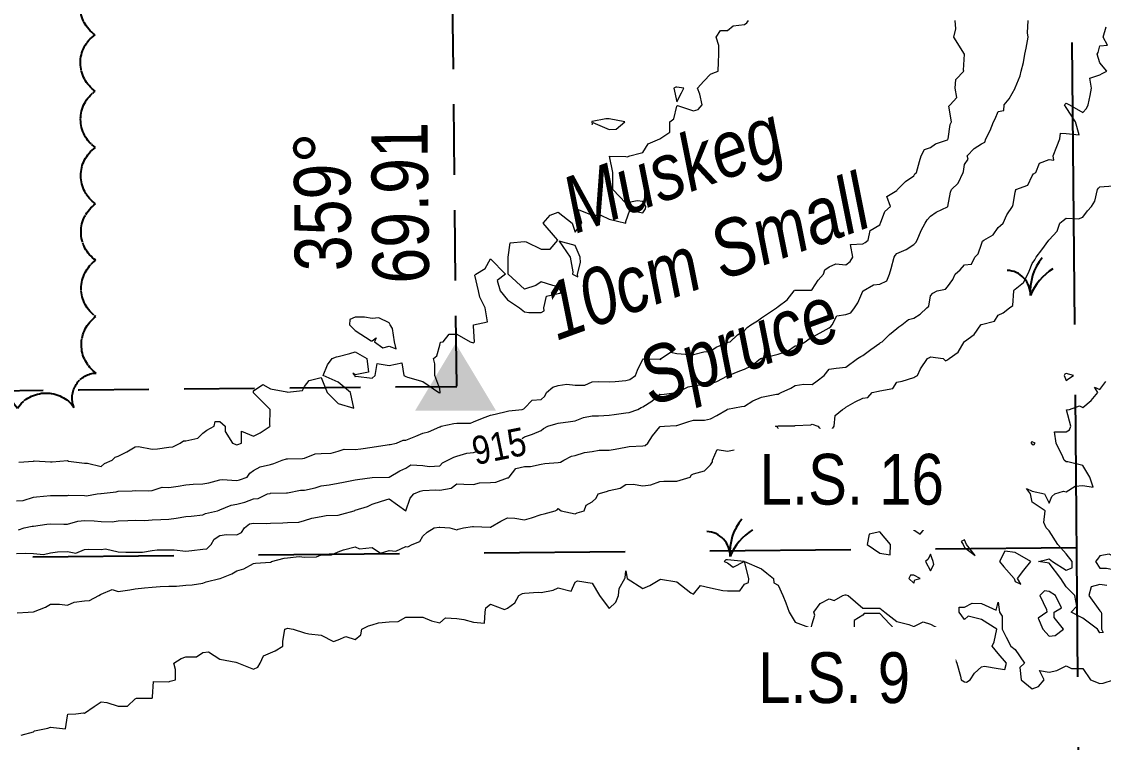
# Model space of a CAD drawing. Extents: x 537850 to 541798, y 6045627 to 6050132.
# Drawn here: x 540507.2 to 540698.9, y 6047166.9 to 6047294.8 of the extents above; entities that cross this region are included whole.
import ezdxf
from ezdxf.enums import TextEntityAlignment as Align

# ---------------------------------------------------------------- set-up
doc = ezdxf.new("R2010")
doc.units = 0
doc.header["$LTSCALE"] = 5
for name, pattern in [('0', [1, 1, 0]), ('DASHED2', [9.525, 6.35, -3.175]), ('foc-ACCESSROAD', [3.75, 2.5, -1.25]), ('foc-LSD', [8, 5, -3]), ('foc-TOPO', [1, 0.2, -0.8]), ('foc-UNSURVEYED', [12.5, 10, -2.5])]:
    doc.linetypes.add(name, pattern=pattern)
for name, color, linetype in [('C-WS', 13, 'foc-ACCESSROAD'), ('L-BD', 7, 'Continuous'), ('L-MON', 1, 'Continuous'), ('L-SECTION-LSD', 7, 'foc-LSD'), ('L-USEC', 7, 'foc-UNSURVEYED'), ('T-BUSH', 110, '0'), ('T-BUSH-T', 110, 'Continuous'), ('T-GENERAL', 48, 'foc-TOPO')]:
    doc.layers.add(name, color=color, linetype=linetype)
doc.layers.add('Contour_Line_Intermediate', color=7, linetype='DASHED2', true_color=0xd9d9d9)
doc.layers.add('Contour_Line_Major', color=7, linetype='Continuous', true_color=0x6b6b6b)
doc.styles.add('100L', font='ARIALN.TTF', dxfattribs={"height": 11})
doc.styles.add('80L', font='ARIALN.TTF', dxfattribs={"height": 10})
doc.styles.get("Standard").update_dxf_attribs({"font": 'ARIALN.TTF'})

# ---------------------------------------------------------------- blocks, each defined once
blk = doc.blocks.new('musk')
at = {"layer": 'T-GENERAL', "linetype": 'Continuous'}
for centre, radius, start, end in [((1.859, 0.152), 1.865, 140.732, 184.6871), ((-0.855, 0.033), 0.856, 357.7915, 88.2897), ((1.913, -0.804), 2.075, 122.4427, 157.2145)]:
    blk.add_arc(centre, radius, start, end, dxfattribs=at)
blk = doc.blocks.new('STRIA')
blk.add_hatch(color=255).paths.add_polyline_path([(-0.041, 1.521), (-1.475, -0.867), (1.392, -0.867)])
blk = doc.blocks.new('STRIAA')
blk.add_blockref('STRIA', (0, 0))
blk = doc.blocks.new('STRIB')
at = {"color": 1}
blk.add_solid([(-1.121, -0.667), (-0.041, 1.133), (1.039, -0.667)], dxfattribs=at)
blk = doc.blocks.new('STRIBB')
blk.add_blockref('STRIB', (0, 0))
blk = doc.blocks.new('STRICC')
for name in ['STRIAA', 'STRIBB']:
    blk.add_blockref(name, (0, 0))
blk = doc.blocks.new('fdspike')
blk.add_blockref('STRICC', (0, 0))

msp = doc.modelspace()

# ---------------------------------------------------------------- linework, layer by layer
at = {"layer": 'C-WS'}
msp.add_line((540584.302, 6047230.121), (540582.504, 6047399.99), dxfattribs=at)
at = {"layer": 'C-WS', "flags": 128}
msp.add_lwpolyline([(540292.242, 6047227.138), (540517.408, 6047229.468), (540584.292, 6047230.087)], dxfattribs=at)
at = {"layer": 'Contour_Line_Intermediate', "linetype": 'Continuous', "lineweight": 13, "flags": 128}
for points, elevation in [([(540506.301, 6047209.808), (540507.457, 6047209.855), (540509.301, 6047210.437), (540509.821, 6047210.492), (540512.301, 6047210.753), (540512.56, 6047210.753), (540515.3, 6047210.753), (540515.502, 6047210.81), (540518.3, 6047210.743), (540518.654, 6047210.658), (540520.543, 6047211.012), (540521.247, 6047211.065), (540521.3, 6047211.065), (540523.928, 6047211.384), (540524.3, 6047211.497), (540526.748, 6047211.563), (540527.3, 6047211.647), (540529.738, 6047211.573), (540530.3, 6047211.631), (540532.111, 6047212.2), (540533.3, 6047212.173), (540534.929, 6047212.382), (540536.299, 6047212.641), (540537.567, 6047212.744), (540539.299, 6047212.788), (540540.358, 6047212.953), (540542.299, 6047213.513), (540542.736, 6047213.575), (540545.299, 6047213.396), (540545.806, 6047213.505), (540547.157, 6047214.012), (540547.617, 6047214.694), (540548.299, 6047215.16), (540549.482, 6047215.829), (540551.299, 6047216.228), (540551.913, 6047216.397), (540553.332, 6047217.012), (540554.1, 6047217.211), (540554.299, 6047217.253), (540556.987, 6047217.323), (540557.298, 6047217.342), (540559.195, 6047218.115), (540560.298, 6047218.21), (540562.05, 6047218.26), (540563.298, 6047218.617), (540564.368, 6047218.941), (540566.298, 6047218.915), (540567.287, 6047219.022), (540569.298, 6047219.301), (540571.992, 6047219.706), (540572.298, 6047219.772), (540572.501, 6047219.808), (540573.632, 6047220.011), (540574.791, 6047220.518), (540575.298, 6047220.566), (540577.068, 6047221.241), (540578.297, 6047221.794), (540579.295, 6047222.013), (540581.297, 6047222.884), (540581.381, 6047222.928), (540581.569, 6047223.011), (540583.809, 6047223.5), (540584.297, 6047223.59), (540586.718, 6047223.59), (540587.297, 6047223.772), (540588.847, 6047224.462), (540590.297, 6047224.993), (540591.124, 6047225.184), (540593.297, 6047225.685), (540593.532, 6047225.775), (540595.885, 6047226.011), (540596.19, 6047226.117), (540596.297, 6047226.236), (540597.684, 6047227.623), (540599.296, 6047227.747), (540599.928, 6047228.379), (540600.209, 6047229.011), (540601.362, 6047229.945), (540602.296, 6047230.215), (540603.839, 6047230.468), (540605.296, 6047230.288), (540607.019, 6047230.288), (540608.296, 6047230.871), (540609.361, 6047230.946), (540611.296, 6047230.885), (540612.364, 6047230.942), (540614.296, 6047231.109), (540614.974, 6047231.332), (540616.014, 6047232.011), (540616.363, 6047232.943), (540617.296, 6047234.94), (540617.319, 6047234.988), (540620.295, 6047234.903), (540620.427, 6047234.879), (540620.558, 6047235.011), (540622.175, 6047236.13), (540623.295, 6047235.923), (540625.55, 6047235.756), (540626.295, 6047235.756), (540628.09, 6047236.216), (540629.295, 6047236.362), (540630.257, 6047237.049), (540632.295, 6047237.888), (540632.399, 6047237.907), (540632.757, 6047238.011), (540634.052, 6047239.253), (540635.295, 6047240.018), (540635.801, 6047240.504), (540636.438, 6047241.01), (540637.586, 6047241.719), (540638.295, 6047242.232), (540640.961, 6047244.01), (540641.294, 6047244.232), (540642.843, 6047245.462), (540644.089, 6047247.01), (540644.162, 6047247.143), (540644.294, 6047247.163), (540647.141, 6047247.163), (540647.294, 6047247.244), (540648.388, 6047248.916), (540649.306, 6047250.01), (540649.521, 6047250.783), (540650.294, 6047251.28), (540651.495, 6047251.809), (540653.294, 6047251.659), (540654.037, 6047252.267), (540654.532, 6047253.01), (540654.071, 6047255.232), (540656.294, 6047255.356), (540656.7, 6047255.604), (540657.2, 6047256.01), (540657.593, 6047257.711), (540659.294, 6047258.731), (540659.374, 6047258.929), (540659.399, 6047259.01), (540660.193, 6047261.11), (540661.174, 6047262.009), (540660.515, 6047263.787), (540662.293, 6047264.805), (540662.351, 6047264.952), (540662.423, 6047265.009), (540663.858, 6047266.444), (540665.293, 6047267.438), (540665.497, 6047267.805), (540665.81, 6047268.009), (540666.352, 6047269.951), (540666.646, 6047271.009), (540667.181, 6047272.121), (540668.293, 6047272.474), (540669.173, 6047273.128), (540671.293, 6047273.83), (540671.37, 6047273.932), (540671.401, 6047274.009), (540671.762, 6047276.539), (540672.015, 6047277.009), (540671.496, 6047279.805), (540671.771, 6047280.008), (540672.958, 6047281.344), (540672.641, 6047283.008), (540672.784, 6047284.517), (540674.152, 6047286.008), (540674.132, 6047286.169), (540674.286, 6047289.008), (540674.271, 6047289.029), (540672.41, 6047292.008), (540672.787, 6047293.514), (540672.651, 6047295.008)], 915.956), ([(540506.685, 6047216.628), (540509.301, 6047216.85), (540509.412, 6047216.9), (540512.301, 6047216.691), (540512.58, 6047216.732), (540515.3, 6047216.915), (540515.474, 6047216.838), (540518.3, 6047216.469), (540518.843, 6047216.469), (540521.3, 6047215.878), (540521.897, 6047216.415), (540523.203, 6047217.012), (540523.772, 6047217.54), (540524.3, 6047217.691), (540525.847, 6047218.464), (540527.3, 6047219.388), (540527.871, 6047219.44), (540530.3, 6047218.954), (540531.292, 6047219.019), (540533.3, 6047219.304), (540533.96, 6047219.351), (540535.281, 6047220.011), (540535.875, 6047220.436), (540536.299, 6047220.403), (540538.419, 6047220.892), (540539.299, 6047221.773), (540540.014, 6047222.297), (540541.336, 6047223.011), (540541.461, 6047223.849), (540542.299, 6047223.839), (540543.237, 6047223.011), (540543.237, 6047222.074), (540544.563, 6047220.011), (540545.299, 6047219.717), (540545.53, 6047219.781), (540546.181, 6047220.011), (540546.181, 6047222.13), (540548.299, 6047221.249), (540549.473, 6047221.837), (540551.235, 6047223.011), (540551.149, 6047223.161), (540551.226, 6047226.011), (540548.299, 6047228.938), (540548.254, 6047229.011), (540548.265, 6047229.045), (540548.299, 6047229.27), (540549.905, 6047230.405), (540551.299, 6047229.632), (540554.216, 6047229.094), (540554.299, 6047229.068), (540556.95, 6047229.36), (540557.298, 6047230.055), (540558.163, 6047231.146), (540560.298, 6047231.634), (540561.342, 6047229.011), (540563.298, 6047227.055), (540566.062, 6047226.247), (540565.496, 6047229.011), (540563.298, 6047230.862), (540560.628, 6047232.011), (540561.391, 6047233.918), (540562.21, 6047235.011), (540562.988, 6047235.321), (540563.298, 6047235.373), (540565.364, 6047235.945), (540566.298, 6047236.204), (540568.343, 6047235.011), (540568.684, 6047232.624), (540566.298, 6047232.146), (540565.894, 6047232.415), (540566.153, 6047232.011), (540566.298, 6047231.772), (540566.397, 6047231.912), (540569.298, 6047231.541), (540569.863, 6047232.011), (540570.187, 6047234.121), (540572.298, 6047233.773), (540574.564, 6047234.277), (540574.941, 6047232.011), (540575.298, 6047231.826), (540575.58, 6047231.728), (540578.297, 6047230.958), (540581.125, 6047229.011), (540581.297, 6047228.914), (540581.36, 6047228.948), (540581.363, 6047229.011), (540581.297, 6047229.631), (540580.392, 6047232.011), (540580.392, 6047234.105), (540580.182, 6047235.011), (540580.781, 6047235.527), (540581.297, 6047237.416), (540581.405, 6047237.902), (540581.892, 6047238.011), (540582.948, 6047239.359), (540584.297, 6047239.359), (540586.703, 6047238.011), (540587.297, 6047237.841), (540587.379, 6047237.928), (540587.456, 6047238.011), (540587.297, 6047240.776), (540587.247, 6047241.01), (540587.283, 6047241.025), (540587.297, 6047241.02), (540589.784, 6047241.523), (540589.324, 6047244.01), (540588.379, 6047245.929), (540588.167, 6047247.01), (540587.517, 6047249.79), (540587.712, 6047250.01), (540589.336, 6047250.971), (540590.297, 6047252.687), (540592.974, 6047250.01), (540591.448, 6047248.859), (540591.973, 6047247.01), (540593.297, 6047245.445), (540595.439, 6047244.01), (540596.297, 6047243.308), (540597.086, 6047243.22), (540599.296, 6047243.22), (540599.823, 6047243.484), (540599.748, 6047244.01), (540600.197, 6047246.109), (540602.296, 6047246.559), (540602.692, 6047246.615), (540602.748, 6047247.01), (540602.296, 6047247.762), (540601.309, 6047247.997), (540599.296, 6047248.64), (540598.302, 6047248.005), (540596.297, 6047247.302), (540593.417, 6047250.01), (540593.417, 6047252.889), (540593.429, 6047253.01), (540593.768, 6047255.539), (540596.297, 6047255.76), (540596.607, 6047255.699), (540599.296, 6047254.455), (540600.851, 6047254.455), (540602.238, 6047256.01), (540601.828, 6047256.478), (540599.612, 6047259.01), (540600.865, 6047260.441), (540602.296, 6047260.961), (540604.765, 6047259.01), (540605.296, 6047257.468), (540605.957, 6047258.349), (540606.452, 6047259.01), (540605.836, 6047261.469), (540608.296, 6047260.485), (540609.821, 6047260.485), (540611.296, 6047259.747), (540614.254, 6047259.051), (540614.296, 6047259.33), (540614.966, 6047261.339), (540617.296, 6047260.873), (540617.749, 6047261.555), (540617.836, 6047262.009), (540617.296, 6047262.861), (540616.293, 6047263.011), (540614.296, 6047262.583), (540611.963, 6047265.009), (540611.963, 6047267.342), (540611.963, 6047268.009), (540611.358, 6047270.947), (540614.296, 6047270.844), (540614.515, 6047270.789), (540614.956, 6047271.009), (540616.827, 6047271.478), (540617.296, 6047271.596), (540618.223, 6047273.081), (540620.295, 6047274.006), (540620.297, 6047274.007), (540620.305, 6047274.009), (540622.098, 6047275.206), (540622.098, 6047277.009), (540622.759, 6047277.545), (540623.295, 6047279.768), (540623.42, 6047279.883), (540626.295, 6047278.952), (540627.107, 6047279.196), (540627.821, 6047280.008), (540627.372, 6047281.932), (540626.963, 6047283.008), (540628.098, 6047284.206), (540629.295, 6047285.468), (540629.681, 6047285.622), (540630.644, 6047286.008), (540630.7, 6047287.603), (540630.749, 6047289.008), (540630.749, 6047290.554), (540630.265, 6047292.008), (540631.077, 6047293.226), (540632.295, 6047293.226), (540633.285, 6047294.018), (540635.295, 6047294.27), (540635.743, 6047294.559), (540636.017, 6047295.008)], 916.956), ([(540506.301, 6047200.473), (540507.785, 6047200.528), (540509.301, 6047200.459), (540511.073, 6047200.24), (540512.301, 6047200.589), (540513.562, 6047200.751), (540515.3, 6047200.792), (540516.784, 6047200.529), (540518.3, 6047201.183), (540519.097, 6047201.215), (540521.3, 6047201.133), (540522.043, 6047201.27), (540524.3, 6047200.715), (540525.629, 6047200.683), (540527.3, 6047200.683), (540528.629, 6047200.683), (540530.3, 6047200.972), (540531.232, 6047201.08), (540533.3, 6047201.12), (540534.192, 6047201.12), (540536.299, 6047200.875), (540537.34, 6047200.972), (540539.299, 6047201.205), (540540.033, 6047201.278), (540540.783, 6047202.012), (540541.305, 6047203.006), (540542.299, 6047203.661), (540543.481, 6047203.83), (540545.299, 6047203.758), (540546.15, 6047204.161), (540546.671, 6047205.012), (540547.586, 6047205.725), (540548.299, 6047205.822), (540550.538, 6047205.773), (540551.299, 6047205.808), (540553.452, 6047205.859), (540554.299, 6047205.967), (540556.299, 6047206.011), (540557.298, 6047206.297), (540558.595, 6047206.716), (540560.298, 6047207.008), (540561.135, 6047207.176), (540563.298, 6047207.228), (540563.916, 6047207.394), (540566.147, 6047208.012), (540566.236, 6047208.074), (540566.298, 6047208.102), (540568.51, 6047208.8), (540569.298, 6047209.171), (540570.989, 6047209.703), (540572.298, 6047210.115), (540575.276, 6047208.012), (540575.298, 6047208.005), (540575.303, 6047208.007), (540575.309, 6047208.012), (540576.03, 6047210.279), (540576.714, 6047211.012), (540577.822, 6047211.487), (540578.297, 6047211.606), (540580.57, 6047211.74), (540581.297, 6047211.668), (540583.3, 6047212.009), (540584.297, 6047212.78), (540585.57, 6047212.739), (540587.297, 6047212.684), (540588.324, 6047212.984), (540590.297, 6047213.039), (540591.222, 6047213.086), (540593.297, 6047213.847), (540593.454, 6047213.855), (540593.597, 6047214.012), (540594.801, 6047215.507), (540596.297, 6047215.858), (540597.404, 6047215.904), (540599.296, 6047216.261), (540599.904, 6047216.404), (540602.296, 6047216.603), (540602.675, 6047216.633), (540603.311, 6047217.012), (540604.624, 6047217.684), (540605.296, 6047217.817), (540606.942, 6047218.366), (540608.296, 6047218.559), (540609.529, 6047218.779), (540611.296, 6047218.779), (540612.372, 6047218.935), (540614.296, 6047219.283), (540614.893, 6047219.414), (540617.296, 6047219.544), (540617.696, 6047219.611), (540618.195, 6047220.011), (540619.002, 6047221.304), (540620.295, 6047222.896), (540620.363, 6047222.944), (540621.101, 6047223.011), (540623.168, 6047223.139), (540623.295, 6047223.128), (540625.435, 6047223.872), (540626.295, 6047224.112), (540628.239, 6047224.067), (540629.295, 6047224.353), (540630.404, 6047224.902), (540632.25, 6047226.011), (540632.268, 6047226.038), (540632.295, 6047226.059), (540634.781, 6047226.525), (540635.295, 6047226.585), (540636.768, 6047227.537), (540638.295, 6047228.147), (540640.964, 6047228.68), (540641.294, 6047228.732), (540641.472, 6047228.833), (540641.786, 6047229.011), (540643.533, 6047229.772), (540644.294, 6047230.216), (540645.817, 6047230.488), (540647.294, 6047230.434), (540648.206, 6047231.099), (540649.455, 6047232.011), (540650.294, 6047233.129), (540651.574, 6047233.29), (540653.294, 6047233.507), (540655.344, 6047235.011), (540655.921, 6047235.384), (540656.294, 6047235.591), (540657.699, 6047236.606), (540659.294, 6047237.758), (540659.42, 6047237.884), (540659.706, 6047238.011), (540661.035, 6047239.269), (540662.293, 6047240.365), (540662.682, 6047240.621), (540663.164, 6047241.01), (540664.381, 6047241.923), (540665.293, 6047242.208), (540666.426, 6047242.877), (540667.609, 6047244.01), (540667.959, 6047244.345), (540668.293, 6047246.14), (540668.68, 6047246.624), (540669.453, 6047247.01), (540670.953, 6047247.35), (540671.293, 6047247.774), (540672.231, 6047249.072), (540672.64, 6047250.01), (540673.558, 6047250.744), (540674.293, 6047251.662), (540675.549, 6047251.754), (540676.116, 6047253.01), (540676.707, 6047253.595), (540677.293, 6047255.317), (540677.462, 6047255.841), (540677.74, 6047256.01), (540679.352, 6047256.95), (540680.293, 6047258.243), (540680.676, 6047258.626), (540681.169, 6047259.01), (540681.806, 6047260.496), (540682.815, 6047262.009), (540682.941, 6047262.361), (540683.292, 6047264.507), (540683.371, 6047264.931), (540683.37, 6047265.009), (540685.503, 6047265.799), (540686.292, 6047267.413), (540686.536, 6047267.765), (540686.963, 6047268.009), (540687.598, 6047269.703), (540689.292, 6047270.338), (540690.114, 6047270.187), (540690.005, 6047271.009), (540690.682, 6047272.619), (540691.202, 6047274.009), (540691.326, 6047274.975), (540692.292, 6047274.951), (540694.607, 6047274.693), (540693.976, 6047277.009), (540692.292, 6047279.583), (540692.04, 6047280.008), (540692.165, 6047280.135), (540692.292, 6047280.348), (540692.903, 6047280.008), (540695.292, 6047278.652), (540695.927, 6047279.373), (540696.211, 6047280.008), (540696.601, 6047281.699), (540696.788, 6047283.008), (540696.537, 6047284.763), (540698.292, 6047285.348), (540698.693, 6047285.607), (540699.528, 6047286.008), (540698.292, 6047287.501), (540697.83, 6047289.008), (540698.006, 6047289.294), (540698.292, 6047290.507), (540699.671, 6047290.629), (540698.872, 6047292.008), (540699.415, 6047293.884)], 913.956), ([(540506.413, 6047189.9), (540508.337, 6047190.013), (540509.218, 6047190.096), (540509.301, 6047190.087), (540511.384, 6047190.929), (540512.301, 6047191.444), (540513.869, 6047191.444), (540515.3, 6047191.299), (540516.482, 6047191.831), (540518.3, 6047192.031), (540519.211, 6047192.102), (540520.84, 6047193.013), (540521.147, 6047193.166), (540521.3, 6047193.222), (540523.23, 6047194.082), (540524.3, 6047193.721), (540526.337, 6047193.976), (540527.3, 6047194.195), (540528.966, 6047194.346), (540530.3, 6047194.467), (540531.715, 6047194.597), (540533.3, 6047194.666), (540534.646, 6047194.666), (540536.299, 6047194.824), (540537.434, 6047194.878), (540539.299, 6047195.172), (540539.909, 6047195.402), (540542.299, 6047195.991), (540542.322, 6047195.99), (540542.375, 6047196.013), (540544.464, 6047196.848), (540545.299, 6047197.362), (540546.574, 6047197.737), (540548.299, 6047198.65), (540548.606, 6047198.705), (540551.299, 6047198.93), (540551.398, 6047198.914), (540551.464, 6047199.012), (540553.697, 6047199.614), (540554.299, 6047199.66), (540556.378, 6047199.933), (540557.298, 6047199.82), (540559.427, 6047199.883), (540560.298, 6047200.187), (540562.124, 6047200.187), (540563.298, 6047200.713), (540564.229, 6047201.081), (540566.298, 6047201.6), (540567.051, 6047201.26), (540569.298, 6047201.486), (540570.769, 6047200.483), (540572.298, 6047200.975), (540573.479, 6047200.831), (540575.298, 6047201.703), (540575.656, 6047201.654), (540576.426, 6047202.012), (540577.763, 6047202.547), (540578.297, 6047203.509), (540579.071, 6047204.238), (540580.323, 6047205.012), (540581.174, 6047205.136), (540581.297, 6047205.133), (540583.104, 6047205.012), (540584.297, 6047204.671), (540584.536, 6047204.773), (540585.491, 6047205.012), (540587.095, 6047205.214), (540587.297, 6047205.239), (540590.199, 6047205.11), (540590.297, 6047205.099), (540592.137, 6047206.172), (540593.297, 6047206.747), (540594.611, 6047206.698), (540596.297, 6047206.418), (540597.536, 6047206.773), (540599.296, 6047207.391), (540599.814, 6047207.494), (540601.776, 6047208.012), (540602.096, 6047208.212), (540602.296, 6047208.445), (540602.808, 6047208.012), (540605.296, 6047207.462), (540605.657, 6047207.651), (540606.876, 6047208.012), (540607.263, 6047209.045), (540608.296, 6047209.635), (540609.038, 6047210.27), (540609.367, 6047211.012), (540610.862, 6047211.446), (540611.296, 6047211.632), (540613.268, 6047212.039), (540614.296, 6047212.665), (540615.581, 6047212.726), (540617.296, 6047212.463), (540618.687, 6047212.62), (540620.295, 6047213.227), (540621.011, 6047213.296), (540623.295, 6047213.296), (540623.883, 6047213.423), (540625.648, 6047214.012), (540625.919, 6047214.388), (540626.295, 6047214.575), (540628.216, 6047215.091), (540629.295, 6047216.164), (540629.626, 6047216.681), (540629.657, 6047217.012), (540630.432, 6047218.874), (540632.295, 6047218.595), (540633.475, 6047218.831), (540635.295, 6047219.309), (540636.313, 6047218.993), (540638.295, 6047218.31), (540640.292, 6047219.009), (540641.294, 6047219.197), (540642.002, 6047219.304), (540642.679, 6047220.011), (540641.294, 6047222.617), (540641.13, 6047222.847), (540640.802, 6047223.011), (540641.294, 6047223.07), (540644.2, 6047223.106), (540644.294, 6047223.15), (540647.036, 6047223.269), (540647.294, 6047223.375), (540648.329, 6047223.011), (540650.294, 6047220.652), (540650.828, 6047222.477), (540651.197, 6047223.011), (540651.355, 6047224.95), (540652.698, 6047226.011), (540653.09, 6047226.215), (540653.294, 6047226.383), (540654.937, 6047227.368), (540656.294, 6047227.985), (540657.162, 6047228.143), (540657.906, 6047229.011), (540659.049, 6047229.255), (540659.294, 6047229.327), (540661.588, 6047229.716), (540662.293, 6047230.832), (540663.263, 6047231.041), (540665.293, 6047231.669), (540665.503, 6047231.801), (540665.95, 6047232.011), (540666.478, 6047233.196), (540667.717, 6047235.011), (540668.099, 6047235.205), (540668.293, 6047235.318), (540670.545, 6047235.011), (540670.919, 6047234.637), (540671.293, 6047234.807), (540671.573, 6047235.011), (540673.148, 6047236.155), (540674.23, 6047238.011), (540674.267, 6047238.036), (540674.293, 6047238.063), (540676.025, 6047239.278), (540677.217, 6047241.01), (540677.257, 6047241.046), (540677.293, 6047241.058), (540679.634, 6047241.669), (540680.293, 6047242.747), (540681.161, 6047243.142), (540682.278, 6047244.01), (540682.875, 6047244.428), (540683.036, 6047247.01), (540683.096, 6047247.206), (540683.292, 6047247.305), (540684.775, 6047248.527), (540685.522, 6047250.01), (540685.77, 6047250.532), (540686.292, 6047251.864), (540686.793, 6047252.509), (540687.021, 6047253.01), (540687.99, 6047254.312), (540689.253, 6047256.01), (540689.274, 6047256.028), (540689.292, 6047256.057), (540690.701, 6047257.601), (540691.208, 6047259.01), (540691.771, 6047259.53), (540692.292, 6047259.949), (540694.49, 6047259.812), (540695.292, 6047260.103), (540696.098, 6047261.203), (540696.789, 6047262.009), (540697.388, 6047262.913), (540697.859, 6047265.009), (540698.07, 6047265.231), (540698.292, 6047265.465), (540700.631, 6047265.67)], 912.956), ([(540699.516, 6047194.789), (540698.292, 6047194.974), (540696.767, 6047194.538), (540696.331, 6047193.013), (540698.292, 6047190.261), (540698.531, 6047190.013), (540698.589, 6047189.716), (540698.589, 6047187.013), (540698.864, 6047186.441), (540698.292, 6047186.396), (540697.88, 6047187.013), (540695.292, 6047188.955), (540693.176, 6047190.013), (540694.231, 6047191.074), (540693.838, 6047193.013), (540692.292, 6047194.558), (540691.36, 6047196.013), (540689.292, 6047198.703), (540687.435, 6047199.012), (540688.912, 6047199.392), (540689.292, 6047199.49), (540689.874, 6047199.012), (540692.292, 6047197.467), (540693.396, 6047197.909), (540693.396, 6047199.012), (540692.292, 6047200.369), (540690.828, 6047202.012), (540689.292, 6047204.468), (540688.748, 6047205.012), (540688.335, 6047205.969), (540688.619, 6047208.012), (540686.292, 6047209.562), (540685.969, 6047211.012), (540685.317, 6047211.987), (540686.292, 6047211.495), (540688.468, 6047211.012), (540689.292, 6047209.361), (540689.752, 6047210.552), (540690.333, 6047211.012), (540691.821, 6047211.483), (540692.292, 6047211.4), (540693.899, 6047212.405), (540695.292, 6047212.521), (540697.081, 6047212.222), (540696.485, 6047214.012), (540695.292, 6047216.066), (540692.626, 6047216.677), (540692.292, 6047216.721), (540691.974, 6047217.012), (540691.74, 6047217.564), (540690.526, 6047220.011), (540690.275, 6047222.028), (540692.292, 6047222.046), (540692.906, 6047222.397), (540693.137, 6047223.011), (540692.394, 6047225.91), (540692.896, 6047226.011), (540694.692, 6047226.611), (540695.292, 6047226.354), (540696.723, 6047227.58), (540697.949, 6047229.011), (540697.327, 6047229.975), (540698.292, 6047229.545), (540699.349, 6047230.954)], 911.956), ([(540507.094, 6047168.22), (540509.301, 6047168.805), (540509.377, 6047168.938), (540509.479, 6047169.014), (540511.831, 6047169.484), (540512.301, 6047169.64), (540514.971, 6047169.343), (540515.3, 6047171.656), (540515.385, 6047171.93), (540516.763, 6047172.014), (540518.133, 6047172.181), (540518.3, 6047172.139), (540520.026, 6047173.288), (540521.3, 6047174.138), (540522.292, 6047174.022), (540524.3, 6047173.343), (540525.97, 6047173.343), (540527.3, 6047174.675), (540527.526, 6047174.788), (540530.3, 6047174.788), (540530.376, 6047174.937), (540530.376, 6047175.014), (540530.558, 6047177.756), (540533.3, 6047177.666), (540533.529, 6047177.784), (540534.429, 6047178.013), (540534.429, 6047179.884), (540534.146, 6047181.013), (540535.488, 6047181.824), (540536.299, 6047182.144), (540538.169, 6047182.144), (540539.299, 6047182.878), (540540.287, 6047183.025), (540542.299, 6047181.718), (540545.161, 6047181.152), (540545.299, 6047181.124), (540545.602, 6047181.013), (540548.299, 6047179.942), (540549.049, 6047180.263), (540549.453, 6047181.013), (540550.041, 6047182.271), (540551.299, 6047182.848), (540552.142, 6047183.17), (540553.477, 6047184.013), (540553.477, 6047184.835), (540553.839, 6047187.013), (540554.167, 6047187.144), (540554.299, 6047187.197), (540555.282, 6047187.013), (540557.298, 6047186.385), (540558.105, 6047186.206), (540560.298, 6047185.932), (540562.461, 6047184.851), (540563.298, 6047185.13), (540564.617, 6047185.694), (540566.298, 6047185.212), (540567.281, 6047186.03), (540567.499, 6047187.013), (540568.675, 6047187.636), (540569.298, 6047187.784), (540570.415, 6047188.13), (540572.298, 6047188.307), (540573.903, 6047188.408), (540575.298, 6047189.168), (540576.142, 6047189.168), (540578.297, 6047189.168), (540579.821, 6047188.49), (540581.297, 6047188.139), (540582.297, 6047189.013), (540584.297, 6047188.889), (540585.582, 6047188.728), (540587.297, 6047188.276), (540589.217, 6047188.093), (540589.336, 6047190.013), (540589.472, 6047190.837), (540590.297, 6047191.462), (540592.769, 6047190.54), (540593.297, 6047190.763), (540594.586, 6047191.723), (540595.293, 6047193.013), (540595.947, 6047193.362), (540596.297, 6047193.395), (540598.739, 6047193.57), (540599.296, 6047193.535), (540601.383, 6047193.926), (540602.296, 6047194.348), (540604.559, 6047193.75), (540605.296, 6047195.363), (540605.686, 6047195.622), (540608.296, 6047195.187), (540609.6, 6047193.013), (540611.296, 6047190.669), (540612.493, 6047191.816), (540612.975, 6047193.013), (540613.094, 6047194.214), (540614.107, 6047196.013), (540614.163, 6047196.145), (540614.296, 6047197.348), (540614.487, 6047196.013), (540617.296, 6047194.225), (540618.522, 6047194.786), (540620.295, 6047195.854), (540620.439, 6047195.869), (540623.295, 6047195.429), (540625.823, 6047193.485), (540626.295, 6047193.249), (540627.523, 6047194.785), (540629.295, 6047194.342), (540631.442, 6047193.865), (540632.295, 6047193.809), (540634.499, 6047193.809), (540635.295, 6047195.002), (540635.991, 6047195.316), (540636.082, 6047196.013), (540635.306, 6047199.001), (540638.295, 6047197.717), (540639.241, 6047196.959), (540640.425, 6047196.013), (540640.521, 6047195.239), (540641.294, 6047194.853), (540642.125, 6047193.013), (540642.616, 6047191.691), (540643.229, 6047190.013), (540644.294, 6047188.261), (540647.098, 6047187.209), (540647.294, 6047187.995), (540647.798, 6047189.509), (540647.582, 6047190.013), (540648.704, 6047191.603), (540650.294, 6047192.404), (540651.176, 6047192.13), (540652.735, 6047193.013), (540653.171, 6047193.136), (540653.294, 6047193.123), (540653.663, 6047193.013), (540656.294, 6047190.756), (540658.55, 6047190.756), (540659.294, 6047190.756), (540660.152, 6047190.013), (540662.293, 6047188.392), (540664.454, 6047187.852), (540665.293, 6047187.516), (540666.97, 6047188.337), (540668.293, 6047187.909), (540669.936, 6047187.013), (540671.293, 6047184.979), (540672.581, 6047184.013), (540671.952, 6047183.354), (540672.922, 6047181.013), (540673.619, 6047178.687), (540673.703, 6047178.013), (540674.293, 6047177.682), (540674.669, 6047177.638), (540675.301, 6047178.013), (540676.08, 6047179.226), (540677.293, 6047180.341), (540677.831, 6047180.475), (540680.293, 6047180.064), (540681.431, 6047179.875), (540681.716, 6047181.013), (540680.293, 6047182.702), (540679.187, 6047184.013), (540679.556, 6047184.75), (540680.009, 6047187.013), (540677.293, 6047188.71), (540674.957, 6047189.348), (540674.293, 6047188.725), (540673.327, 6047190.013), (540673.373, 6047190.933), (540674.293, 6047190.933), (540675.661, 6047191.645), (540677.293, 6047191.547), (540679.918, 6047190.387), (540680.293, 6047191.808), (540680.495, 6047190.013), (540681.002, 6047189.303), (540681.002, 6047187.013), (540681.71, 6047185.595), (540682.501, 6047184.013), (540683.292, 6047183.411), (540684.931, 6047181.013), (540684.096, 6047180.21), (540684.344, 6047178.013), (540686.292, 6047176.457), (540687.436, 6047176.87), (540688.447, 6047178.013), (540687.601, 6047179.704), (540689.292, 6047179.367), (540690.639, 6047179.667), (540692.292, 6047180.54), (540693.24, 6047180.065), (540695.292, 6047180.065), (540696.659, 6047178.013), (540698.292, 6047177.381), (540698.87, 6047177.435), (540700.716, 6047178.013)], 911.956)]:
    msp.add_lwpolyline(points, dxfattribs=dict(at, elevation=elevation))
for points, elevation in [([(540624.122, 6047282.181), (540624.535, 6047283.008), (540623.295, 6047283.186), (540623.118, 6047283.186), (540622.799, 6047283.008), (540623.295, 6047280.53), (540624.122, 6047282.181)], 916.956), ([(540611.296, 6047277.561), (540610.743, 6047277.561), (540608.296, 6047277.042), (540608.26, 6047277.045), (540608.228, 6047277.009), (540608.296, 6047276.533), (540608.415, 6047276.89), (540611.296, 6047275.655), (540612.584, 6047275.721), (540614.116, 6047277.009), (540611.296, 6047277.561)], 916.956), ([(540606.15, 6047253.01), (540605.296, 6047255.056), (540602.438, 6047255.868), (540604.395, 6047253.01), (540604.893, 6047250.413), (540604.839, 6047250.01), (540605.296, 6047249.749), (540605.781, 6047249.525), (540605.721, 6047250.01), (540606.235, 6047252.071), (540606.15, 6047253.01)], 916.956), ([(540572.516, 6047241.01), (540572.298, 6047241.374), (540570.522, 6047242.234), (540569.298, 6047242.101), (540567.935, 6047242.373), (540566.298, 6047242.373), (540565.381, 6047241.927), (540565.297, 6047241.01), (540566.298, 6047240.006), (540569.122, 6047238.186), (540569.298, 6047238.186), (540570.009, 6047238.722), (540569.745, 6047238.011), (540571.199, 6047236.912), (540572.298, 6047237.238), (540573.586, 6047236.723), (540573.263, 6047238.011), (540572.931, 6047240.377), (540572.516, 6047241.01)], 916.956), ([(540692.816, 6047231.487), (540693.604, 6047232.011), (540692.292, 6047232.369), (540692.063, 6047232.24), (540691.968, 6047232.011), (540692.292, 6047231.139), (540692.816, 6047231.487)], 911.956), ([(540686.586, 6047219.717), (540686.807, 6047220.011), (540686.292, 6047220.269), (540686.14, 6047220.164), (540686.096, 6047220.011), (540686.292, 6047219.805), (540686.586, 6047219.717)], 911.956), ([(540666.427, 6047203.878), (540667.3, 6047205.012), (540665.293, 6047205.391), (540664.914, 6047205.391), (540664.771, 6047205.012), (540665.293, 6047204.639), (540666.427, 6047203.878)], 911.956), ([(540661.11, 6047200.195), (540661.206, 6047202.012), (540659.294, 6047204.259), (540657.421, 6047203.884), (540657.046, 6047202.012), (540659.294, 6047200.489), (540661.11, 6047200.195)], 911.956), ([(540674.669, 6047202.012), (540674.293, 6047202.864), (540673.725, 6047202.58), (540674.08, 6047202.012), (540674.293, 6047201.523), (540676.217, 6047200.088), (540674.669, 6047202.012)], 911.956), ([(540684.842, 6047197.462), (540686.066, 6047199.012), (540683.292, 6047200.637), (540681.455, 6047200.85), (540680.483, 6047199.012), (540681.244, 6047198.061), (540683.106, 6047196.013), (540683.292, 6047195.5), (540684.286, 6047195.018), (540683.697, 6047196.013), (540684.842, 6047197.462)], 911.956), ([(540632.295, 6047198.767), (540633.274, 6047198.033), (540635.231, 6047199.012), (540632.295, 6047199.331), (540631.976, 6047199.331), (540631.707, 6047199.012), (540632.295, 6047198.767)], 911.956), ([(540668.838, 6047198.468), (540668.76, 6047199.012), (540668.293, 6047200.309), (540667.84, 6047199.465), (540667.367, 6047199.012), (540668.293, 6047197.377), (540668.838, 6047198.468)], 911.956), ([(540701.292, 6047199.646), (540699.953, 6047200.351), (540698.292, 6047200.018), (540697.85, 6047199.454), (540697.504, 6047199.012), (540698.292, 6047197.831), (540699.456, 6047197.849), (540701.292, 6047197.503), (540702.369, 6047197.935), (540702.801, 6047199.012), (540701.292, 6047199.646)], 911.956), ([(540665.293, 6047196.574), (540664.732, 6047196.574), (540664.452, 6047196.013), (540665.293, 6047195.171), (540665.519, 6047195.787), (540666.438, 6047196.013), (540665.293, 6047196.574)], 911.956), ([(540690.451, 6047193.013), (540689.292, 6047193.707), (540688.482, 6047193.823), (540687.672, 6047193.013), (540688.813, 6047190.492), (540688.898, 6047190.013), (540687.334, 6047188.971), (540688.205, 6047187.013), (540689.292, 6047185.789), (540690.398, 6047185.907), (540691.833, 6047187.013), (540690.217, 6047189.088), (540690.217, 6047190.013), (540691.492, 6047190.813), (540690.451, 6047193.013)], 911.956), ([(540661.438, 6047184.868), (540661.899, 6047187.013), (540659.294, 6047189.813), (540656.494, 6047189.813), (540656.294, 6047189.493), (540654.743, 6047188.563), (540654.743, 6047187.013), (540656.294, 6047184.533), (540657.534, 6047185.773), (540659.294, 6047184.991), (540661.438, 6047184.868)], 911.956)]:
    msp.add_lwpolyline(points, close=True, dxfattribs=dict(at, elevation=elevation))
at = {"layer": 'L-SECTION-LSD', "flags": 128}
msp.add_lwpolyline([(540694.143, 6047201.444), (539889.564, 6047194.384)], dxfattribs=at)
at = {"layer": 'L-USEC'}
msp.add_line((540690.542, 6047603.553), (540697.744, 6046799.336), dxfattribs=at)
at = {"layer": 'T-BUSH', "flags": 128}
msp.add_lwpolyline([(540446.879, 6047226.07, -0.4858112), (540456.466, 6047225.652, -0.5205671), (540466.465, 6047225.77, -0.5205671), (540476.465, 6047225.889, -0.5205671), (540486.464, 6047226.008, -0.5205671), (540496.463, 6047226.127, -0.5205671), (540506.462, 6047226.246, -0.5205671), (540516.462, 6047226.365, -0.5205671), (540520.397, 6047232.455, -0.5205671), (540520.363, 6047242.455, -0.5205671), (540520.328, 6047252.455, -0.5205671), (540520.293, 6047262.455, -0.5205671), (540520.258, 6047272.455, -0.5205671), (540520.224, 6047282.455, -0.5205671), (540520.189, 6047292.455, -0.5205671), (540520.189, 6047302.455, -0.5205671), (540520.344, 6047312.453, -0.5205671), (540520.5, 6047322.452, -0.5205671), (540520.655, 6047332.451, -0.5205671), (540520.811, 6047342.45, -0.5205671), (540520.966, 6047352.449, -0.5205671), (540521.122, 6047362.447, -0.5205671), (540521.277, 6047372.446, -0.5205671), (540521.432, 6047382.445, -0.5205671), (540521.588, 6047392.444, -0.5205671), (540528.513, 6047399.096, -0.5205671), (540536.363, 6047405.29, -0.5205671), (540542.661, 6047412.628, -0.5205671), (540546.24, 6047421.965, -0.5205671), (540549.82, 6047431.303, -0.5205671), (540555.813, 6047439.277, -0.5205671), (540561.962, 6047447.162, -0.5205671), (540568.112, 6047455.048, -0.5205671), (540574.261, 6047462.934, -0.5205671), (540580.411, 6047470.819, -0.5205671), (540584.089, 6047475.537)], format="xyb", dxfattribs=at)

# ---------------------------------------------------------------- block references
at = {"layer": 'L-MON', "linetype": 'Continuous', "xscale": 5.000000000000002, "yscale": 5.000000000000002, "zscale": 5.000000000000002}
msp.add_blockref('fdspike', (540584.302, 6047230.121), dxfattribs=at)
at = {"layer": 'T-GENERAL', "xscale": 4.997421650000001, "yscale": 4.997421650000001, "zscale": 4.997421650000001}
msp.add_blockref('musk', (540685.978, 6047246.219), dxfattribs=at)

# ---------------------------------------------------------------- texts
at = {"layer": 'L-BD', "style": '80L'}
msp.add_text('69.91', height=10, rotation=90.5763, dxfattribs=at).set_placement((540574.254, 6047262.639), align=Align.MIDDLE)
at = {"layer": 'L-BD', "insert": (540555.613, 6047250.447), "char_height": 10, "attachment_point": 1, "rotation": 90.5763, "style": '80L'}
msp.add_mtext('359°', dxfattribs=at)
at = {"layer": 'T-BUSH-T', "insert": (540581.764, 6047259.161), "char_height": 10.00009, "attachment_point": 1, "rotation": 20, "style": '80L'}
msp.add_mtext_dynamic_manual_height_columns('\\pi21.51696;{\\fArial Narrow|b0|i1|c0|p34;\\C48;Muskeg\\C256;\\P\\pi11.97048;10cm Small \\P\\pi23.68615;Spruce}', width=82.57044, gutter_width=49.972, heights=[0], dxfattribs=at)

# ---------------------------------------------------------------- next in the draw order: texts
at = {"layer": 'L-SECTION-LSD', "insert": (540637.986, 6047218.118), "char_height": 8.9953, "attachment_point": 1, "style": '100L', "bg_fill": 2}
msp.add_mtext_dynamic_manual_height_columns('L.S. 16', width=36.93966, gutter_width=54.997, heights=[0], dxfattribs=at)
at = {"layer": 'L-SECTION-LSD', "insert": (540637.727, 6047182.918), "char_height": 8.9953, "attachment_point": 1, "style": '100L', "bg_fill": 3, "box_fill_scale": 1.5, "bg_fill_color": 256, "bg_fill_transparency": 0}
msp.add_mtext_dynamic_manual_height_columns('L.S. 9', width=30.52582, gutter_width=54.997, heights=[0], dxfattribs=at)

# ---------------------------------------------------------------- next in the draw order: linework, layer by layer
at = {"layer": 'Contour_Line_Major', "linetype": 'Continuous', "lineweight": 15, "elevation": 914.956, "flags": 128}
msp.add_lwpolyline([(540506.657, 6047204.656), (540507.603, 6047205.012), (540509.024, 6047205.289), (540509.301, 6047205.296), (540511.648, 6047205.664), (540512.301, 6047205.695), (540514.674, 6047205.639), (540515.3, 6047205.639), (540517.119, 6047206.194), (540518.3, 6047206.325), (540520.059, 6047206.253), (540521.3, 6047206.111), (540523.247, 6047206.065), (540524.3, 6047206.238), (540526.035, 6047206.277), (540527.3, 6047206.368), (540529.026, 6047206.285), (540530.3, 6047206.427), (540531.853, 6047206.459), (540533.3, 6047206.547), (540534.58, 6047206.732), (540536.299, 6047206.98), (540537.224, 6047207.087), (540539.299, 6047207.327), (540539.789, 6047207.523), (540541.91, 6047208.012), (540542.173, 6047208.138), (540542.299, 6047208.173), (540544.314, 6047208.997), (540545.299, 6047209.186), (540546.771, 6047209.54), (540548.299, 6047210.154), (540549.088, 6047210.223), (540550.763, 6047211.012), (540551.206, 6047211.105), (540551.299, 6047211.125), (540554.112, 6047211.198), (540554.299, 6047211.226), (540556.616, 6047211.694), (540557.298, 6047211.676), (540559.222, 6047212.088), (540560.298, 6047212.419), (540561.71, 6047212.6), (540563.298, 6047212.901), (540564.206, 6047213.104), (540566.298, 6047213.504), (540566.718, 6047213.592), (540569.298, 6047213.907), (540572.291, 6047214.005), (540572.298, 6047214.006), (540572.304, 6047214.006), (540572.33, 6047214.012), (540574.22, 6047215.09), (540575.298, 6047215.592), (540576.15, 6047216.159), (540578.297, 6047216.076), (540579.435, 6047215.873), (540581.297, 6047216.003), (540581.756, 6047216.553), (540582.738, 6047217.012), (540583.765, 6047217.544), (540584.297, 6047217.694), (540586.063, 6047218.246), (540587.297, 6047218.375), (540588.522, 6047218.787), (540590.297, 6047219.323), (540590.907, 6047219.401), (540593.297, 6047219.576), (540593.679, 6047219.629), (540594.708, 6047220.011), (540595.618, 6047220.69), (540596.297, 6047221.129), (540597.708, 6047221.599), (540599.296, 6047222.253), (540599.699, 6047222.609), (540600.468, 6047223.011), (540601.887, 6047223.42), (540602.296, 6047223.567), (540604.457, 6047223.85), (540605.296, 6047223.998), (540606.762, 6047224.545), (540608.296, 6047224.853), (540609.454, 6047224.853), (540611.296, 6047225.004), (540612.187, 6047225.12), (540614.296, 6047225.388), (540614.872, 6047225.435), (540616.385, 6047226.011), (540616.983, 6047226.324), (540617.296, 6047226.466), (540618.864, 6047227.443), (540620.295, 6047228.701), (540620.664, 6047228.642), (540623.24, 6047229.011), (540623.291, 6047229.015), (540623.295, 6047229.014), (540625.31, 6047229.996), (540626.295, 6047230.189), (540627.876, 6047230.43), (540629.295, 6047230.614), (540630.379, 6047230.927), (540632.295, 6047231.977), (540632.327, 6047231.979), (540632.461, 6047232.011), (540634.468, 6047232.837), (540635.295, 6047233.113), (540636.564, 6047233.741), (540638.163, 6047235.011), (540638.258, 6047235.047), (540638.295, 6047235.06), (540638.355, 6047235.071), (540641.294, 6047235.827), (540642.953, 6047236.352), (540644.294, 6047237.298), (540644.957, 6047237.348), (540646.042, 6047238.011), (540646.776, 6047238.529), (540647.294, 6047238.842), (540648.7, 6047239.605), (540650.294, 6047240.471), (540650.608, 6047240.696), (540650.826, 6047241.01), (540651.687, 6047242.618), (540653.294, 6047242.813), (540654.154, 6047243.15), (540654.823, 6047244.01), (540655.381, 6047244.923), (540656.294, 6047246.951), (540656.323, 6047246.981), (540656.338, 6047247.01), (540658.176, 6047248.128), (540659.294, 6047248.245), (540660.522, 6047248.782), (540661.026, 6047250.01), (540661.298, 6047251.005), (540661.846, 6047253.01), (540662.004, 6047253.299), (540662.293, 6047253.637), (540663.951, 6047254.352), (540665.293, 6047255.255), (540665.667, 6047255.636), (540665.902, 6047256.01), (540666.593, 6047257.71), (540667.303, 6047259.01), (540667.672, 6047259.63), (540668.293, 6047260.257), (540669.295, 6047261.008), (540671.293, 6047261.954), (540671.324, 6047261.979), (540671.343, 6047262.009), (540671.792, 6047264.51), (540671.979, 6047265.009), (540673.167, 6047266.135), (540674.067, 6047268.009), (540674.117, 6047268.185), (540674.293, 6047269.42), (540674.933, 6047270.369), (540674.749, 6047271.009), (540676.031, 6047272.271), (540677.293, 6047273.116), (540677.923, 6047273.379), (540678.082, 6047274.009), (540678.844, 6047275.457), (540679.435, 6047277.009), (540679.761, 6047277.54), (540680.293, 6047278.83), (540681.273, 6047279.028), (540681.351, 6047280.008), (540682.225, 6047281.076), (540683.265, 6047283.008), (540683.277, 6047283.024), (540683.292, 6047283.048), (540684.158, 6047285.142), (540684.326, 6047286.008), (540684.752, 6047287.549), (540685.009, 6047289.008), (540685.236, 6047290.064), (540685.572, 6047292.008), (540685.488, 6047292.812), (540685.576, 6047295.008)], dxfattribs=at)

# ---------------------------------------------------------------- next in the draw order: block references
at = {"layer": 'T-GENERAL', "xscale": 4.997421650000001, "yscale": 4.997421650000001, "zscale": 4.997421650000001}
msp.add_blockref('musk', (540632.746, 6047199.902), dxfattribs=at)

# ---------------------------------------------------------------- next in the draw order: texts
at = {"layer": 'Contour_Line_Major', "color": 251, "linetype": 'Continuous', "lineweight": -3, "true_color": 0x6b6b6b, "insert": (540591.814, 6047219.482, 914.956), "char_height": 4.99976, "width": 6.61278, "attachment_point": 5, "rotation": 11.43252, "bg_fill": 3, "box_fill_scale": 1.181818, "bg_fill_color": 256, "bg_fill_true_color": 13158600, "bg_fill_transparency": 0}
msp.add_mtext('{\\C256;915}', dxfattribs=at)

doc.saveas('drawing.dxf')
